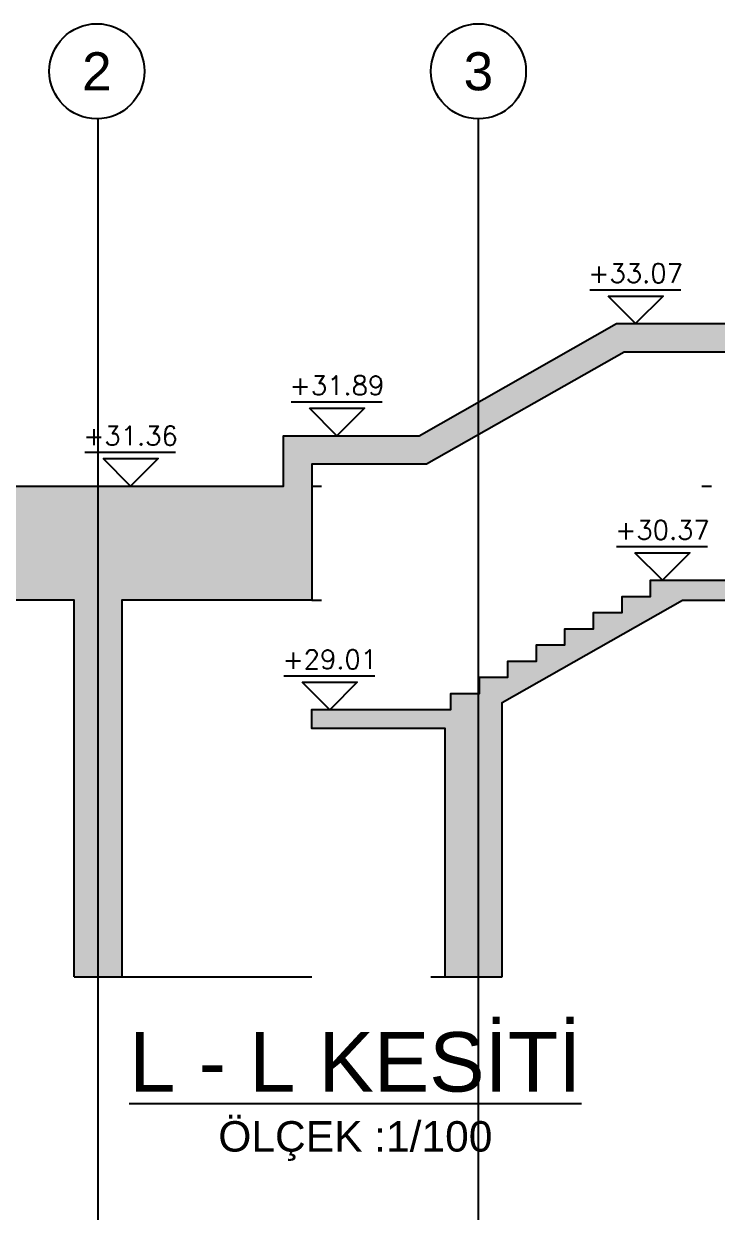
# Model space of a CAD drawing. Header units: inches. Extents: x 400392 to 401495, y 4543971 to 4544133.
# Drawn here: x 401407.58 to 401414.87, y 4544024.47 to 4544036.97 of the extents above; entities that cross this region are included whole.
import ezdxf
from ezdxf.enums import TextEntityAlignment as Align

# ---------------------------------------------------------------- set-up
doc = ezdxf.new("R2010")
doc.units = ezdxf.units.IN
doc.header["$MEASUREMENT"] = 0
for name, pattern in [('AKS', [3, 2.5, -0.25, 0, -0.25]), ('CONTINU', [0]), ('Dot', [4, 0, -4]), ('HIDDEN', [0.375, 0.25, -0.125])]:
    doc.linetypes.add(name, pattern=pattern)
for name, color, linetype in [('aks prota', 2, 'AKS'), ('caks prota', 4, 'Continuous'), ('kesit prota', 1, 'Continuous'), ('kesit tarama prota', 252, 'Continuous'), ('kot prota', 4, 'Continuous'), ('merdiven prota', 2, 'Continuous'), ('PRT-CST-rc_level', 6, 'Continuous'), ('PRT-CST-rc_levermark', 4, 'Continuous'), ('t35 prota', 3, 'Continuous'), ('taks prota', 7, 'Continuous'), ('tperde prota', 6, 'Continuous'), ('tplan prota', 7, 'Continuous')]:
    doc.layers.add(name, color=color, linetype=linetype)
doc.styles.add('Arial', font='Arial.ttf')
doc.styles.add('OLCU', font='romanstw.shx')
doc.styles.add('TAKS', font='Arial Unicode.ttf')

# ---------------------------------------------------------------- blocks, each defined once
blk = doc.blocks.new('KOTK5')
at = {"layer": 'PRT-CST-rc_levermark'}
blk.add_line((216.7, 160), (-213.3, 160), dxfattribs=at)
blk.add_lwpolyline([(130, 130), (-130, 130), (0, 0)], close=True, dxfattribs=at)
at = {"layer": 'PRT-CST-rc_level', "style": 'OLCU'}
blk.add_attdef('000.00', text='', height=90, dxfattribs=at).set_placement((0, 193.1), align=Align.CENTER)

msp = doc.modelspace()

# ---------------------------------------------------------------- hatches: boundary and pattern name
at = {"layer": 'kesit tarama prota'}
h = msp.add_hatch(color=256, dxfattribs=at)
h.dxf.hatch_style = 1
h.paths.add_polyline_path([(401410.606, 4544030.907), (401410.606, 4544032.337), (401411.811, 4544032.337), (401413.888, 4544033.517), (401415.066, 4544033.517), (401415.066, 4544033.817), (401413.809, 4544033.817), (401411.732, 4544032.637), (401410.306, 4544032.637), (401410.306, 4544032.107), (401404.976, 4544032.107), (401404.976, 4544030.907), (401408.106, 4544030.907), (401408.106, 4544026.946), (401408.606, 4544026.946), (401408.606, 4544030.907)])
h = msp.add_hatch(color=256, dxfattribs=at)
h.dxf.hatch_style = 1
h.paths.add_polyline_path([(401417.529, 4544032.113), (401415.401, 4544030.907), (401421.261, 4544030.907), (401421.261, 4544032.107), (401420.166, 4544032.107), (401420.166, 4544033.817), (401419.866, 4544033.817), (401419.866, 4544033.667), (401419.566, 4544033.667), (401419.566, 4544033.497), (401419.266, 4544033.497), (401419.266, 4544033.327), (401418.966, 4544033.327), (401418.966, 4544033.157), (401418.666, 4544033.157), (401418.666, 4544032.987), (401418.366, 4544032.987), (401418.366, 4544032.817), (401418.066, 4544032.817), (401418.066, 4544032.647), (401417.766, 4544032.647), (401417.766, 4544032.477), (401417.466, 4544032.477), (401417.466, 4544032.307), (401417.166, 4544032.307), (401417.166, 4544032.137), (401416.866, 4544032.137), (401416.866, 4544031.967), (401416.566, 4544031.967), (401416.566, 4544031.797), (401416.266, 4544031.797), (401416.266, 4544031.627), (401415.966, 4544031.627), (401415.966, 4544031.457), (401415.666, 4544031.457), (401415.666, 4544031.287), (401415.366, 4544031.287), (401415.366, 4544031.117), (401414.166, 4544031.117), (401414.166, 4544030.947), (401413.866, 4544030.947), (401413.866, 4544030.777), (401413.566, 4544030.777), (401413.566, 4544030.607), (401413.266, 4544030.607), (401413.266, 4544030.437), (401412.966, 4544030.437), (401412.966, 4544030.267), (401412.666, 4544030.267), (401412.666, 4544030.097), (401412.366, 4544030.097), (401412.366, 4544029.927), (401412.066, 4544029.927), (401412.066, 4544029.757), (401410.606, 4544029.757), (401410.606, 4544029.557), (401412.006, 4544029.557), (401412.006, 4544026.946), (401412.606, 4544026.946), (401412.606, 4544029.833), (401414.501, 4544030.907), (401415.401, 4544030.907), (401417.529, 4544032.113), (401419.866, 4544033.437), (401419.866, 4544032.107)])

# ---------------------------------------------------------------- linework, layer by layer
at = {"layer": 'aks prota', "ltscale": 10}
for p, q in [((401408.356, 4544012.105), (401408.356, 4544035.969)), ((401412.356, 4544012.105), (401412.356, 4544035.969))]:
    msp.add_line(p, q, dxfattribs=at)
at = {"layer": 'caks prota', "ltscale": 0.05}
for centre in [(401408.344, 4544036.469), (401412.356, 4544036.469)]:
    msp.add_circle(centre, 0.5, dxfattribs=at)
at = {"layer": 'kesit prota', "color": 1}
for points in [[(401404.976, 4544032.107), (401410.306, 4544032.107), (401410.306, 4544032.637), (401411.732, 4544032.637), (401413.809, 4544033.817), (401415.066, 4544033.817), (401415.066, 4544033.807), (401415.066, 4544033.807), (401415.066, 4544033.517), (401413.888, 4544033.517), (401411.811, 4544032.337), (401410.606, 4544032.337), (401410.606, 4544030.907), (401408.606, 4544030.907), (401408.606, 4544026.946)], [(401412.006, 4544026.946), (401412.006, 4544029.557), (401410.606, 4544029.557), (401410.606, 4544029.757), (401412.066, 4544029.757), (401412.066, 4544029.927), (401412.366, 4544029.927), (401412.366, 4544030.097), (401412.666, 4544030.097), (401412.666, 4544030.267), (401412.966, 4544030.267), (401412.966, 4544030.437), (401413.266, 4544030.437), (401413.266, 4544030.607), (401413.566, 4544030.607), (401413.566, 4544030.777), (401413.866, 4544030.777), (401413.866, 4544030.947), (401414.166, 4544030.947), (401414.166, 4544031.117), (401415.366, 4544031.117)], [(401408.106, 4544026.946), (401408.106, 4544030.907), (401404.976, 4544030.907)]]:
    msp.add_lwpolyline(points, dxfattribs=at)
at = {"layer": 'kesit prota'}
msp.add_lwpolyline([(401412.606, 4544026.946), (401412.606, 4544029.833), (401414.501, 4544030.907), (401421.261, 4544030.907)], dxfattribs=at)
at = {"layer": 'merdiven prota', "linetype": 'HIDDEN', "ltscale": 10}
msp.add_lwpolyline([(401408.106, 4544026.946), (401412.606, 4544026.946)], dxfattribs=at)
at = {"layer": 'tperde prota', "color": 4, "linetype": 'Dot'}
for p, q in [((401410.606, 4544032.107), (401417.276, 4544032.107)), ((401410.606, 4544030.907), (401413.866, 4544030.907))]:
    msp.add_line(p, q, dxfattribs=at)

# ---------------------------------------------------------------- block references
at = {"layer": 'kot prota', "linetype": 'CONTINU', "ltscale": 0.1}
ref = msp.add_blockref('KOTK5', (401414.009, 4544033.817), dxfattribs=dict(at, xscale=-0.002222222222222222, yscale=0.002222222222222222, zscale=0.002222222222222222, rotation=359.9999999999036))
ref.add_attrib('000.00', '+33.07', dxfattribs={"layer": 'PRT-CST-rc_level', "height": 0.2, "style": 'OLCU'}).set_placement((401414.009, 4544034.246), align=Align.CENTER)
ref = msp.add_blockref('KOTK5', (401410.869, 4544032.637), dxfattribs=dict(at, xscale=-0.002222222222222222, yscale=0.002222222222222222, zscale=0.002222222222222222, rotation=359.9999999999036))
ref.add_attrib('000.00', '+31.89', dxfattribs={"layer": 'PRT-CST-rc_level', "height": 0.2, "style": 'OLCU'}).set_placement((401410.869, 4544033.066), align=Align.CENTER)
ref = msp.add_blockref('KOTK5', (401408.698, 4544032.107), dxfattribs=dict(at, xscale=-0.002222222222222222, yscale=0.002222222222222222, zscale=0.002222222222222222, rotation=359.9999999999036))
ref.add_attrib('000.00', '+31.36', dxfattribs={"layer": 'PRT-CST-rc_level', "height": 0.2, "style": 'OLCU'}).set_placement((401408.698, 4544032.536), align=Align.CENTER)
ref = msp.add_blockref('KOTK5', (401414.291, 4544031.117), dxfattribs=dict(at, xscale=-0.002222222222222222, yscale=0.002222222222222222, zscale=0.002222222222222222, rotation=359.9999999999036))
ref.add_attrib('000.00', '+30.37', dxfattribs={"layer": 'PRT-CST-rc_level', "height": 0.2, "style": 'OLCU'}).set_placement((401414.291, 4544031.546), align=Align.CENTER)
ref = msp.add_blockref('KOTK5', (401410.793, 4544029.755), dxfattribs=dict(at, xscale=-0.002222222222222222, yscale=0.002222222222222222, zscale=0.002222222222222222, rotation=359.9999999999036))
ref.add_attrib('000.00', '+29.01', dxfattribs={"layer": 'PRT-CST-rc_level', "height": 0.2, "style": 'OLCU'}).set_placement((401410.793, 4544030.185), align=Align.CENTER)

# ---------------------------------------------------------------- texts
at = {"layer": 't35 prota', "style": 'Arial'}
msp.add_text('ÖLÇEK :1/100', height=0.32, dxfattribs=at).set_placement((401411.062, 4544025.255), align=Align.MIDDLE)
at = {"layer": 'taks prota', "style": 'TAKS'}
for s, p in [('2', (401408.344, 4544036.469)), ('3', (401412.356, 4544036.469))]:
    msp.add_text(s, height=0.4, dxfattribs=at).set_placement(p, align=Align.MIDDLE_CENTER)
at = {"layer": 'tplan prota', "style": 'Arial'}
msp.add_text('%%UL - L KESİTİ', height=0.625, dxfattribs=at).set_placement((401411.062, 4544026.13), align=Align.MIDDLE)

doc.saveas('drawing.dxf')
